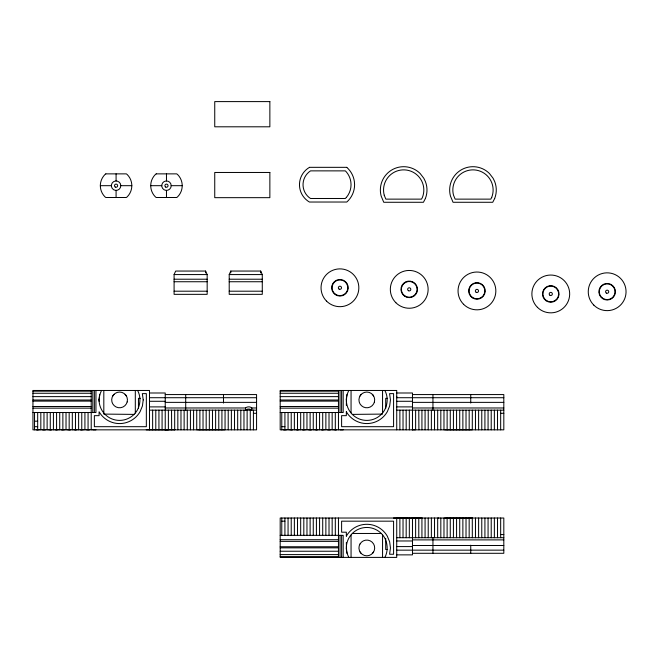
<?xml version="1.0" encoding="UTF-8"?>
<svg xmlns="http://www.w3.org/2000/svg" width="659" height="659" viewBox="0 0 659 659"><rect width="100%" height="100%" fill="white"/><g stroke="black" fill="none" stroke-linecap="round" stroke-linejoin="round"><path stroke-width="0.99" d="M149.486 397.113L149.486 396.347M396.726 397.113L396.726 396.347M99.089 399.914L99.789 394.617L101.511 390.466M346.337 399.914L347.029 394.617L348.751 390.466M384.864 557.399C388.151 551.295 387.83 543.741 384.535 537.711A20.47 20.47 0 0 0 347.029 553.247L348.751 557.399M174.091 274.572L175.665 271.055L205.583 271.055L207.165 274.572L207.165 294.342L174.091 294.342L174.091 274.572L207.165 274.572M229.208 274.572L230.782 271.055L260.7 271.055L262.282 274.572L262.282 294.342L229.208 294.342L229.208 274.572L262.282 274.572M112.747 395.977L113.999 394.346M134.041 414.396L103.817 414.091L103.817 390.466M359.987 395.977L361.239 394.346M352.334 533.469L381.281 533.469M372.376 553.519L373.628 551.888M146.224 429.833L174.866 429.808M171.661 429.808L171.529 410.153M418.902 429.808L418.778 410.153M414.981 518.048L412.213 518.056L422.106 518.056L393.472 518.032M438.754 518.032L438.342 518.032M309.417 167.328L346.807 167.337M100.333 185.681L111.355 185.681M120.803 185.681A4.728 4.728 0 0 0 113.719 181.587A4.728 4.728 0 0 0 113.719 189.776A4.728 4.728 0 0 0 120.803 185.681L131.825 185.681M150.722 185.681L161.752 185.681M171.2 185.681A4.728 4.728 0 0 0 164.107 181.587A4.728 4.728 0 0 0 164.107 189.776A4.728 4.728 0 0 0 171.2 185.681L182.222 185.681M174.091 279.218L207.165 279.218M229.208 279.218L262.282 279.218M174.091 281.739L207.165 281.739M229.208 281.739L262.282 281.739M174.091 291.196L207.165 291.196M229.208 291.196L262.282 291.196M32.95 391.174L91.214 391.174M280.19 391.174L338.462 391.174M149.486 392.995L165.236 392.995L165.236 429.841M396.726 392.995L412.476 392.995L412.476 429.841M32.95 393.266L91.214 393.266M280.19 393.266L338.462 393.266M165.236 394.568L256.573 394.568L256.573 429.841L32.95 429.841L32.95 390.466L149.486 390.466L149.486 429.841M412.476 394.568L503.814 394.568L503.814 429.841L280.19 429.841L280.19 390.466L396.726 390.466L396.726 429.841M32.95 396.627L91.214 396.627M280.19 396.627L338.462 396.627M149.486 397.715L256.573 397.715M396.726 397.715L503.814 397.715M140.351 398.341L138.464 398.341L138.464 408.506M346.543 398.341L346.337 405.343M387.599 398.341L385.704 398.341L385.704 408.506M32.95 400.013L91.214 400.013M280.19 400.013L338.462 400.013M32.95 401.109L91.214 401.109M280.19 401.109L338.462 401.109M149.486 401.282L165.236 401.282M396.726 401.282L412.476 401.282M165.236 402.369L256.573 402.369M412.476 402.369L503.814 402.369M32.95 406.496L91.214 406.496M280.19 406.496L338.462 406.496M149.486 406.891L165.236 406.891M396.726 406.891L412.476 406.891M165.236 407.979L245.552 407.979A3.938 2.85 0 0 1 251.853 407.979L256.573 407.979M412.476 407.979L503.814 407.979M32.95 408.152L91.214 408.152M280.19 408.152L338.462 408.152M149.486 410.153L256.573 410.153M396.726 410.153L503.814 410.153M32.95 412.518L95.942 412.518L95.942 390.466M280.19 412.518L343.182 412.518L343.182 390.466M253.418 413.3L256.573 413.3M500.667 413.3L503.814 413.3M382.558 414.091L352.334 414.396M34.523 421.175L37.678 421.175M34.523 426.686L37.678 426.686M281.772 426.686L284.919 426.686M197.543 429.833L225.048 429.816L225.073 410.153M444.792 429.833L472.289 429.816L472.322 410.153M397.649 518.032L407.188 518.032M469.241 518.048L472.289 518.048L472.322 537.711M281.772 521.178L284.919 521.178M500.667 534.564L503.814 534.564M280.19 535.347L343.182 535.347L343.182 557.399M396.726 537.711L503.814 537.711M280.19 539.713L338.462 539.713M412.476 539.886L503.814 539.886M396.726 540.973L412.476 540.973M280.19 541.369L338.462 541.369M412.476 545.495L503.814 545.495M396.726 546.583L412.476 546.583M280.19 546.756L338.462 546.756M280.19 547.851L338.462 547.851M346.543 549.524L346.337 542.522M387.599 549.524L385.704 549.524L385.704 538.345M396.726 550.15L503.814 550.15M280.19 551.237L338.462 551.237M412.476 553.296L503.814 553.296L503.814 518.023L280.19 518.023L280.19 557.399L396.726 557.399L396.726 518.023M280.19 554.606L338.462 554.606M396.726 554.87L412.476 554.87L412.476 518.023M280.19 556.69L338.462 556.69M412.213 429.808L414.981 429.816M164.964 429.808L167.732 429.816M444.792 518.032L472.289 518.048M372.376 394.346L373.628 395.977M359.987 551.888L361.239 553.519M125.136 394.346L126.38 395.977M384.23 195.229L385.844 199.133L421.521 199.133L422.435 197.37A20.141 20.141 0 0 0 404.815 169.898A20.141 20.141 0 0 0 384.23 195.221M384.864 390.466C388.151 396.57 387.83 404.124 384.535 410.153A20.47 20.47 0 0 1 347.029 394.617M137.624 390.466C140.911 396.57 140.589 404.124 137.294 410.153A20.47 20.47 0 0 1 99.789 394.617M346.337 547.95L347.029 553.247M500.667 410.153L500.667 429.841M500.667 518.023L500.667 537.711M497.52 410.153L497.52 429.841M497.52 518.023L497.52 537.711M494.365 410.153L494.365 429.841M494.365 518.023L494.365 537.711M491.219 410.153L491.219 429.841M491.219 518.023L491.219 537.711M488.072 410.153L488.072 429.841M488.072 518.023L488.072 537.711M484.917 410.153L484.917 429.841M484.917 518.023L484.917 537.711M481.77 410.153L481.77 429.841M481.77 518.023L481.77 537.711M478.615 410.153L478.615 429.841M478.615 518.023L478.615 537.711M475.469 410.153L475.469 429.841M475.469 518.023L475.469 537.711M470.748 394.568L470.748 403.069M470.748 545.174L470.748 553.296M469.167 410.153L469.167 429.841M469.167 518.023L469.167 537.711M466.02 410.153L466.02 429.841M466.02 518.023L466.02 537.711M462.873 410.153L462.873 429.841M462.873 518.023L462.873 537.711M459.718 410.153L459.718 429.841M459.718 518.023L459.718 537.711M456.572 410.153L456.572 429.841M456.572 518.023L456.572 537.711M453.425 410.153L453.425 429.841M453.425 518.023L453.425 537.711M450.27 410.153L450.27 429.841M450.27 518.023L450.27 537.711M447.123 410.153L447.123 429.841M447.123 518.023L447.123 537.711M443.977 410.153L443.977 429.841M443.977 518.023L443.977 537.711M440.822 410.153L440.822 429.841M440.822 518.023L440.822 537.711M437.675 410.153L437.675 429.841M437.675 518.023L437.675 537.711M434.528 410.153L434.528 429.841M434.528 518.023L434.528 537.711M432.947 394.568L432.947 410.153M432.947 537.711L432.947 553.296M431.373 410.153L431.373 429.841M431.373 518.023L431.373 537.711M428.226 410.153L428.226 429.841M428.226 518.023L428.226 537.711M425.08 410.153L425.08 429.841M425.08 518.023L425.08 537.711M421.925 410.153L421.925 429.841M421.925 518.023L421.925 537.711M418.778 518.023L418.778 537.711M415.623 410.153L415.623 429.841M415.623 518.023L415.623 537.711M409.33 410.153L409.33 429.841M409.33 518.023L409.33 537.711M406.175 410.153L406.175 429.841M406.175 518.023L406.175 537.711M403.028 410.153L403.028 429.841M403.028 518.023L403.028 537.711M399.881 410.153L399.881 429.841M399.881 518.023L399.881 537.711M382.558 390.466L382.558 413.061M382.558 534.803L382.558 557.399M351.058 390.466L351.058 412.74M351.058 535.133L351.058 557.399M346.337 411.751L346.337 415.664L341.609 415.664L341.609 426.686L393.58 426.686L393.58 393.621L389.576 393.621L390.457 399.914L389.65 406.035L387.286 411.743A23.642 23.642 0 0 1 346.337 411.751M346.337 536.113L346.337 532.2L341.609 532.2L341.609 521.178L393.58 521.178L393.58 554.244L389.576 554.244L390.457 547.95L389.65 541.83L387.286 536.121A23.642 23.642 0 0 0 346.337 536.113M343.182 429.841L340.036 429.841M341.609 390.466L341.609 412.518M341.609 535.347L341.609 557.399M340.036 390.466L340.036 412.518M340.036 535.347L340.036 557.399M338.462 390.466L338.462 429.841M338.462 518.023L338.462 557.399M336.889 429.841L333.734 429.841M335.316 412.518L335.316 429.841M335.316 518.023L335.316 535.347M332.161 412.518L332.161 429.841M332.161 518.023L332.161 535.347M330.587 429.841L327.441 429.841M329.014 412.518L329.014 429.841M329.014 518.023L329.014 535.347M325.867 412.518L325.867 429.841M325.867 518.023L325.867 535.347M324.286 429.841L321.139 429.841M322.712 412.518L322.712 429.841M322.712 518.023L322.712 535.347M319.566 412.518L319.566 429.841M319.566 518.023L319.566 535.347M317.992 429.841L314.837 429.841M316.411 412.518L316.411 429.841M316.411 518.023L316.411 535.347M313.264 412.518L313.264 429.841M313.264 518.023L313.264 535.347M311.691 429.841L308.544 429.841M310.117 412.518L310.117 429.841M310.117 518.023L310.117 535.347M306.962 412.518L306.962 429.841M306.962 518.023L306.962 535.347M305.389 429.841L302.242 429.841M303.815 412.518L303.815 429.841M303.815 518.023L303.815 535.347M300.669 412.518L300.669 429.841M300.669 518.023L300.669 535.347M299.095 429.841L295.94 429.841M297.514 412.518L297.514 429.841M297.514 518.023L297.514 535.347M294.367 412.518L294.367 429.841M294.367 518.023L294.367 535.347M292.794 429.841L289.647 429.841M291.22 412.518L291.22 429.841M291.22 518.023L291.22 535.347M288.065 412.518L288.065 429.841M288.065 518.023L288.065 535.347M286.492 429.841L283.345 429.841M284.919 412.518L284.919 429.841M284.919 518.023L284.919 535.347M281.772 412.518L281.772 429.841M281.772 518.023L281.772 535.347M260.7 271.055L260.7 272.941M253.418 410.153L253.418 429.841M251.853 407.979L251.853 410.153A3.938 2.85 0 0 0 245.552 410.153L245.552 407.979M250.272 410.153L250.272 429.841M247.125 410.153L247.125 429.841M243.97 410.153L243.97 429.841M240.823 410.153L240.823 429.841M237.677 410.153L237.677 429.841M234.522 410.153L234.522 429.841M231.375 410.153L231.375 429.841M230.782 271.055L230.782 272.941M228.228 410.153L228.228 429.841M223.5 394.568L223.5 403.069M221.926 410.153L221.926 429.841M218.78 410.153L218.78 429.841M215.625 410.153L215.625 429.841M212.478 410.153L212.478 429.841M209.331 410.153L209.331 429.841M206.176 410.153L206.176 429.841M205.583 271.055L205.583 272.941M203.03 410.153L203.03 429.841M199.883 410.153L199.883 429.841M196.728 410.153L196.728 429.841M193.581 410.153L193.581 429.841M190.426 410.153L190.426 429.841M187.28 410.153L187.28 429.841M185.706 394.568L185.706 410.153M184.133 410.153L184.133 429.841M180.978 410.153L180.978 429.841M177.831 410.153L177.831 429.841M174.684 410.153L174.684 429.841M168.383 410.153L168.383 429.841M166.472 173.869L166.472 180.961M166.472 190.41L166.472 197.494M162.081 410.153L162.081 429.841M158.934 410.153L158.934 429.841M155.788 410.153L155.788 429.841M152.633 410.153L152.633 429.841M135.309 390.466L135.309 413.061M116.083 173.869L116.083 180.961M116.083 190.41L116.083 197.494M99.089 399.346L99.089 401.347M95.942 429.841L92.795 429.841M94.369 390.466L94.369 412.518M92.795 390.466L92.795 412.518M91.214 390.466L91.214 429.841M89.64 429.841L86.494 429.841M88.067 412.518L88.067 429.841M84.92 412.518L84.92 429.841M83.347 429.841L80.192 429.841M81.765 412.518L81.765 429.841M78.619 412.518L78.619 429.841M77.045 429.841L73.899 429.841M75.472 412.518L75.472 429.841M72.317 412.518L72.317 429.841M70.744 429.841L67.597 429.841M69.17 412.518L69.17 429.841M66.024 412.518L66.024 429.841M64.442 429.841L61.295 429.841M62.869 412.518L62.869 429.841M59.722 412.518L59.722 429.841M58.149 429.841L54.994 429.841M56.575 412.518L56.575 429.841M53.42 412.518L53.42 429.841M51.847 429.841L48.7 429.841M50.273 412.518L50.273 429.841M47.127 412.518L47.127 429.841M45.545 429.841L42.398 429.841M43.972 412.518L43.972 429.841M40.825 412.518L40.825 429.841M39.252 429.841L36.097 429.841M37.678 412.518L37.678 429.841M34.523 412.518L34.523 429.841M346.807 167.386A23.172 23.172 0 0 1 354.361 181.456L354.591 184.701A23.172 23.172 0 0 1 346.807 202.025L309.417 202.033A20.058 20.058 0 0 1 309.417 167.386M143.217 399.914L142.41 406.035L140.046 411.743A23.642 23.642 0 0 1 99.089 411.751L99.089 415.664L94.369 415.664L94.369 426.686L146.339 426.686L146.339 393.621L142.336 393.621L143.217 399.914M127.171 401.957L126.38 403.852A7.875 7.875 0 0 1 112.747 403.852L111.956 401.957A7.875 7.875 0 0 1 119.567 392.039A7.875 7.875 0 0 1 127.171 401.957M374.411 401.957L373.628 403.852A7.875 7.875 0 0 1 359.987 403.852L359.204 401.957A7.875 7.875 0 0 1 366.808 392.039A7.875 7.875 0 0 1 374.411 401.957M359.987 544.013L359.204 545.907A7.875 7.875 0 0 0 366.808 555.825A7.875 7.875 0 0 0 374.411 545.907L373.628 544.013A7.875 7.875 0 0 0 359.987 544.013M425.376 198.548L423.432 202.28L383.744 202.28L381.157 196.044A23.32 23.32 0 0 1 420.17 173.523L423.828 178.284L425.393 181.522A23.296 23.296 0 0 1 425.376 198.54M491.729 197.37L490.815 199.133L455.138 199.133L453.524 195.229A20.141 20.141 0 0 1 474.109 169.898A20.141 20.141 0 0 1 491.729 197.37M494.67 198.548L492.726 202.28L453.038 202.28L450.451 196.044A23.32 23.32 0 0 1 489.464 173.523L493.113 178.284L494.678 181.522A23.296 23.296 0 0 1 494.662 198.54M346.379 197.403L345.316 198.483L310.537 198.491L308.873 197.305A16.516 16.516 0 0 1 308.873 172.098L310.537 170.87L345.316 170.879L346.379 171.958A19.622 19.622 0 0 1 350.843 181.9L351.041 184.685A19.646 19.646 0 0 1 346.379 197.403M105.827 173.869L104.946 174.544A15.75 15.75 0 0 0 104.946 196.819L105.827 197.494L126.339 197.494L127.212 196.819A15.75 15.75 0 0 0 127.212 174.544L126.339 173.869L105.827 173.869M156.216 173.869L155.335 174.544A15.75 15.75 0 0 0 155.335 196.819L156.216 197.494L176.727 197.494L177.609 196.819A15.75 15.75 0 0 0 177.609 174.544L176.727 173.869L156.216 173.869M269.861 101.601L214.743 101.601L214.743 126.8L269.861 126.8L269.861 101.601M269.861 172.469L214.743 172.469L214.743 197.667L269.861 197.667L269.861 172.469M463.582 304.293A18.897 18.897 0 0 0 495.197 295.817A18.897 18.897 0 0 0 472.058 272.669A18.897 18.897 0 0 0 463.582 304.293M472.289 297.761A8.27 8.27 0 0 0 485.189 291.542A8.27 8.27 0 0 0 473.351 283.477A8.27 8.27 0 0 0 472.289 297.761M476.16 292.291A1.573 1.573 0 0 0 478.525 290.924A1.573 1.573 0 0 0 476.16 289.565A1.573 1.573 0 0 0 476.16 292.291M472.511 297.431A7.875 7.875 0 0 0 484.802 291.509A7.875 7.875 0 0 0 473.524 283.831A7.875 7.875 0 0 0 472.511 297.431M408.44 290.718A1.573 1.573 0 0 0 410.804 289.35A1.573 1.573 0 0 0 408.44 287.991A1.573 1.573 0 0 0 408.44 290.718M395.87 302.712A18.897 18.897 0 0 0 427.485 294.243A18.897 18.897 0 0 0 404.338 271.096A18.897 18.897 0 0 0 395.87 302.712M404.577 296.188A8.27 8.27 0 0 0 417.476 289.968A8.27 8.27 0 0 0 405.639 281.904A8.27 8.27 0 0 0 404.577 296.188M404.799 295.858A7.875 7.875 0 0 0 417.081 289.935A7.875 7.875 0 0 0 405.812 282.258A7.875 7.875 0 0 0 404.799 295.858M326.576 301.138A18.897 18.897 0 0 0 358.191 292.67A18.897 18.897 0 0 0 335.044 269.523A18.897 18.897 0 0 0 326.576 301.138M339.154 289.144A1.573 1.573 0 0 0 341.51 287.777A1.573 1.573 0 0 0 339.154 286.41A1.573 1.573 0 0 0 339.154 289.144M335.505 294.285A7.875 7.875 0 0 0 347.787 288.362A7.875 7.875 0 0 0 336.518 280.685A7.875 7.875 0 0 0 335.505 294.285M335.283 294.614A8.27 8.27 0 0 0 348.183 288.395A8.27 8.27 0 0 0 336.345 280.33A8.27 8.27 0 0 0 335.283 294.614M165.689 187.049A1.573 1.573 0 0 0 168.045 185.681A1.573 1.573 0 0 0 165.689 184.322A1.573 1.573 0 0 0 165.689 187.049M115.292 187.049A1.573 1.573 0 0 0 117.656 185.681A1.573 1.573 0 0 0 115.292 184.322A1.573 1.573 0 0 0 115.292 187.049M593.792 305.101A18.897 18.897 0 0 0 625.407 296.624A18.897 18.897 0 0 0 602.26 273.485A18.897 18.897 0 0 0 593.792 305.101M606.362 293.098A1.573 1.573 0 0 0 608.727 291.739A1.573 1.573 0 0 0 606.362 290.372A1.573 1.573 0 0 0 606.362 293.098M602.499 298.568A8.27 8.27 0 0 0 615.399 292.349A8.27 8.27 0 0 0 603.562 284.293A8.27 8.27 0 0 0 602.499 298.568M602.721 298.247A7.875 7.875 0 0 0 615.004 292.324A7.875 7.875 0 0 0 603.735 284.647A7.875 7.875 0 0 0 602.721 298.247M549.985 295.306A1.573 1.573 0 0 0 552.349 293.947A1.573 1.573 0 0 0 549.985 292.58A1.573 1.573 0 0 0 549.985 295.306M537.414 307.308A18.897 18.897 0 0 0 569.03 298.84A18.897 18.897 0 0 0 545.883 275.693A18.897 18.897 0 0 0 537.414 307.308M546.122 300.776A8.27 8.27 0 0 0 559.021 294.557A8.27 8.27 0 0 0 547.184 286.5A8.27 8.27 0 0 0 546.122 300.776M546.344 300.455A7.875 7.875 0 0 0 558.626 294.532A7.875 7.875 0 0 0 547.357 286.854A7.875 7.875 0 0 0 546.344 300.455"/></g></svg>
